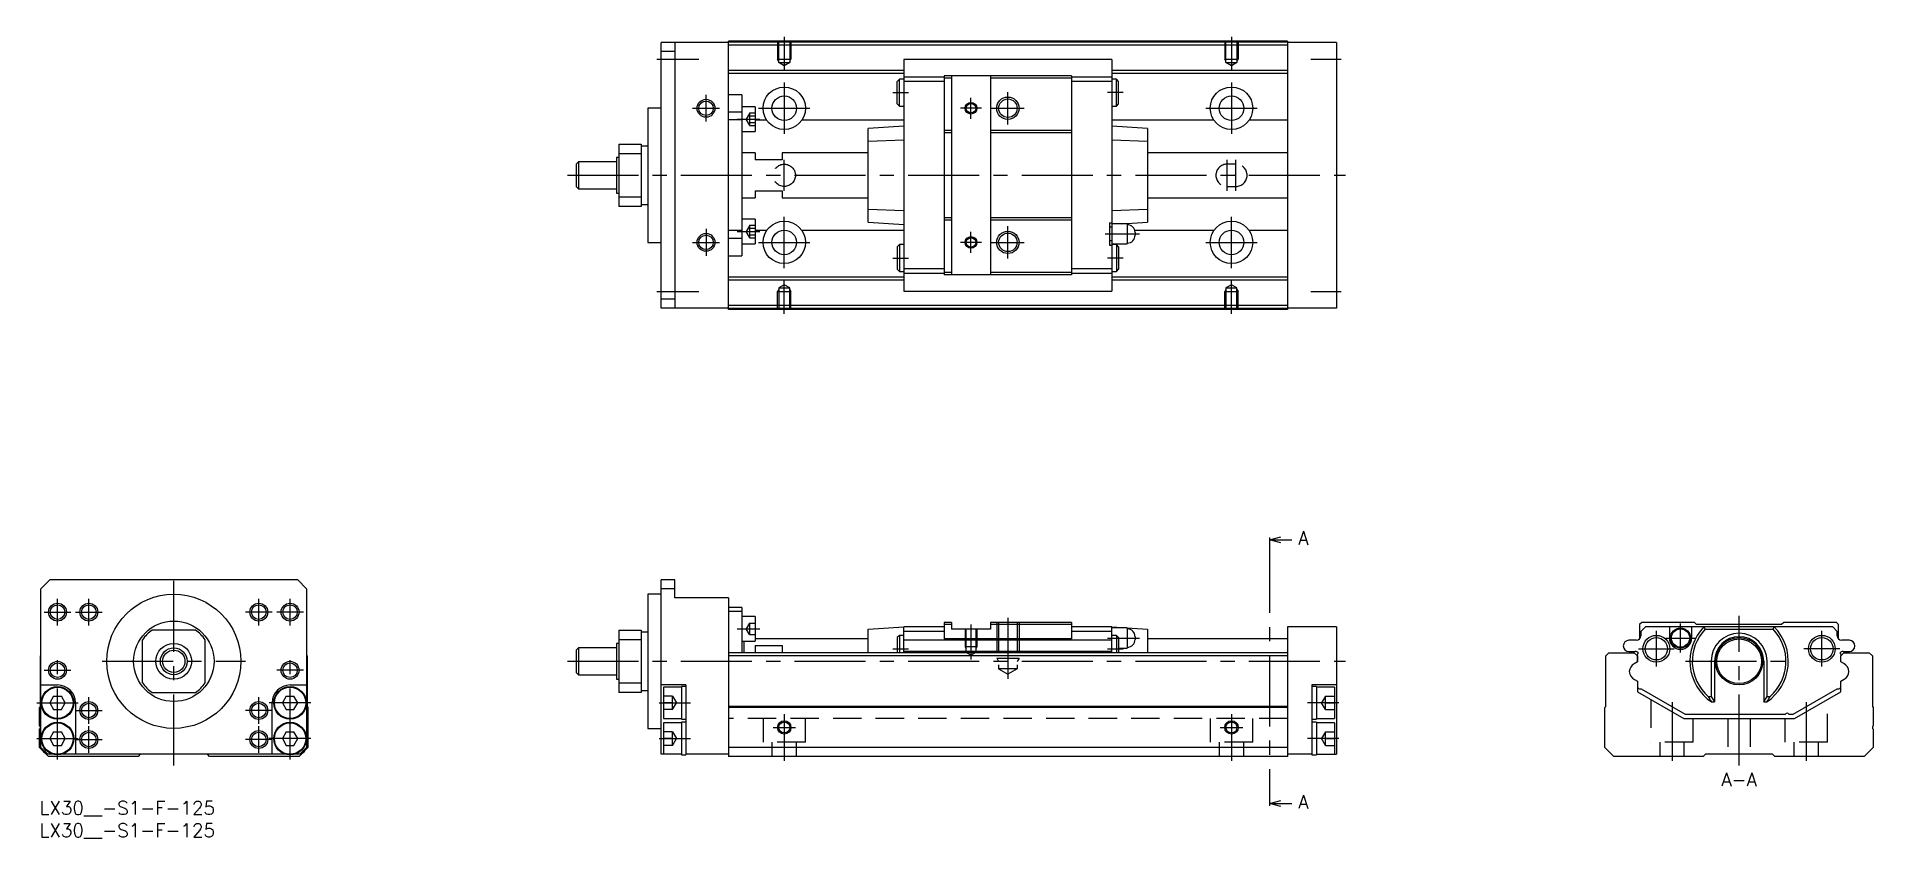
# Model space of a CAD drawing. Extents: x -1 to 410, y -8 to 171.
import ezdxf

# ---------------------------------------------------------------- set-up
doc = ezdxf.new("R2010")
doc.units = 0
doc.header["$LTSCALE"] = 0.5
doc.linetypes.add('CENTER', pattern=[50.8, 31.75, -6.35, 6.35, -6.35])
doc.linetypes.add('DASHED', pattern=[19.05, 12.7, -6.35])
for name, color, linetype in [('MSM_CENTER', 1, 'CENTER'), ('MSM_CONTINUOUS', 7, 'CONTINUOUS'), ('MSM_DASHED', 4, 'DASHED'), ('MSM_NARROW', 5, 'CONTINUOUS'), ('MSM_PART_NUMBER', 7, 'CONTINUOUS')]:
    doc.layers.add(name, color=color, linetype=linetype)
doc.styles.get("Standard").update_dxf_attribs({"font": 'txt.shx', "height": 3, "bigfont": 'bigfont.shx'})

msp = doc.modelspace()

# ---------------------------------------------------------------- linework, layer by layer
at = {"layer": 'MSM_CENTER'}
for p, q in [((166.5, 171), (166.5, 163.49)), ((266.5, 171), (266.5, 163.49)), ((138, 166), (147.4, 166)), ((284.25, 166), (291, 166)), ((166.5, 160.75), (166.5, 149.25)), ((266.5, 160.75), (266.5, 149.25)), ((149, 152), (149, 158)), ((190.75, 158.5), (194.25, 158.5)), ((208.25, 152.63), (208.25, 157.36)), ((216.5, 151.37), (216.5, 158.62)), ((242.25, 158.5), (238.75, 158.5)), ((146, 155), (152, 155)), ((156, 152.55), (161, 152.55)), ((160.75, 155), (172.25, 155)), ((210.61, 155), (205.88, 155)), ((212.87, 155), (220.12, 155)), ((260.75, 155), (272.25, 155)), ((118, 140), (292, 140)), ((166.5, 136.5), (166.5, 143.5)), ((265.5, 136.5), (265.5, 143.5)), ((267.5, 136.5), (267.5, 143.5)), ((149, 128), (149, 122)), ((156, 127.44), (161, 127.44)), ((166.5, 119.25), (166.5, 130.75)), ((208.25, 122.63), (208.25, 127.36)), ((216.5, 121.37), (216.5, 128.62)), ((266.5, 119.25), (266.5, 130.75)), ((146, 125), (152, 125)), ((160.75, 125), (172.25, 125)), ((210.61, 125), (205.88, 125)), ((212.87, 125), (220.12, 125)), ((238.25, 126.9), (245.95, 126.9)), ((260.75, 125), (272.25, 125)), ((190.75, 121.5), (194.25, 121.5)), ((242.25, 121.5), (238.75, 121.5)), ((166.5, 109), (166.5, 116.51)), ((266.5, 109), (266.5, 116.51)), ((138, 114), (147.4, 114)), ((284.25, 114), (291, 114)), ((275.01, 58), (275.01, 0)), ((30, 8), (30, 51.5)), ((4, 39.3), (4, 45.3)), ((11, 39.3), (11, 45.3)), ((49, 39.3), (49, 45.3)), ((56, 39.3), (56, 45.3)), ((1, 42.3), (7, 42.3)), ((8, 42.3), (14, 42.3)), ((52, 42.3), (46, 42.3)), ((59, 42.3), (53, 42.3)), ((380, 8), (380, 41.5)), ((156, 38.55), (161, 38.55)), ((208.25, 39.5), (208.25, 31.69)), ((216.5, 41), (216.5, 27.41)), ((361.5, 30.1), (361.5, 38.1)), ((366.9, 33.25), (366.9, 39.75)), ((398.5, 30.1), (398.5, 38.1)), ((190.75, 34.1), (194.25, 34.1)), ((238.75, 36.5), (245.95, 36.5)), ((238.75, 34.1), (242.25, 34.1)), ((357.5, 34.1), (365.5, 34.1)), ((363.65, 36.5), (370.15, 36.5)), ((402.5, 34.1), (394.5, 34.1)), ((1, 29.3), (7, 29.3)), ((4, 9.35), (4, 32.3)), ((14, 31.3), (46, 31.3)), ((59, 29.3), (53, 29.3)), ((56, 9.35), (56, 32.3)), ((118, 31.3), (292, 31.3)), ((368, 31.3), (392, 31.3)), ((-0.65, 22), (8.65, 22)), ((11, 17.3), (11, 23.3)), ((49, 17.3), (49, 23.3)), ((60.65, 22), (51.35, 22)), ((138.5, 22), (145.5, 22)), ((290.5, 22), (283.5, 22)), ((365, 22.18), (365, 9)), ((395, 22.18), (395, 9)), ((8, 20.3), (14, 20.3)), ((11, 10.8), (11, 16.8)), ((52, 20.3), (46, 20.3)), ((49, 10.8), (49, 16.8)), ((164, 16.5), (169, 16.5)), ((166.5, 19.5), (166.5, 9)), ((264, 16.5), (269, 16.5)), ((266.5, 19.5), (266.5, 9)), ((-0.65, 14), (8.65, 14)), ((8, 13.8), (14, 13.8)), ((52, 13.8), (46, 13.8)), ((60.65, 14), (51.35, 14)), ((138.5, 14), (145.5, 14)), ((290.5, 14), (283.5, 14))]:
    msp.add_line(p, q, dxfattribs=at)
at = {"layer": 'MSM_CONTINUOUS'}
for p, q in [((154, 169.7), (139, 169.7)), ((139, 110.3), (139, 169.7)), ((142, 169.7), (142, 110.3)), ((279, 170), (154, 170)), ((154, 110), (154, 170)), ((279, 169.8), (154, 169.8)), ((279, 169.1), (154, 169.1)), ((279, 170), (279, 110)), ((290, 169.7), (279, 169.7)), ((290, 169.7), (290, 110.3)), ((142, 167.7), (139, 167.7)), ((239.75, 165.9), (193.25, 165.9)), ((193.25, 165.9), (193.25, 114.1)), ((239.75, 165.9), (239.75, 114.1)), ((193.25, 163.45), (154, 163.45)), ((193.25, 162.75), (154, 162.75)), ((192.25, 161.5), (191.75, 161)), ((191.75, 156), (191.75, 161)), ((192.25, 155.5), (192.25, 161.5)), ((193.25, 161.5), (192.25, 161.5)), ((202.25, 161.95), (193.25, 161.95)), ((202.25, 160.95), (193.25, 160.95)), ((202.25, 162.25), (202.25, 117.75)), ((230.75, 162.25), (202.25, 162.25)), ((203.9, 161.75), (202.25, 161.75)), ((203.9, 162.25), (203.9, 117.75)), ((212.6, 162.25), (212.6, 117.75)), ((230.75, 161.75), (212.6, 161.75)), ((230.75, 162.25), (230.75, 117.75)), ((239.75, 161.95), (230.75, 161.95)), ((239.75, 160.95), (230.75, 160.95)), ((279, 163.45), (239.75, 163.45)), ((279, 162.75), (239.75, 162.75)), ((240.75, 161.5), (239.75, 161.5)), ((241.25, 161), (240.75, 161.5)), ((240.75, 155.5), (240.75, 161.5)), ((241.25, 156), (241.25, 161)), ((157, 158), (154, 158)), ((157, 158), (157, 122)), ((136, 155), (136, 125)), ((139, 155), (136, 155)), ((157, 154.13), (154, 154.13)), ((157, 152.38), (154, 152.38)), ((160, 155.3), (157, 155.3)), ((160, 155.3), (160, 149.8)), ((162.55, 152.36), (160, 152.36)), ((193.25, 152.36), (170.45, 152.36)), ((191.75, 156), (192.25, 155.5)), ((192.25, 155.5), (193.25, 155.5)), ((239.75, 155.5), (240.75, 155.5)), ((262.55, 152.36), (239.75, 152.36)), ((240.75, 155.5), (241.25, 156)), ((279, 152.36), (270.45, 152.36)), ((157, 149.8), (160, 149.8)), ((193.25, 151), (185.25, 150.47)), ((185.25, 129.53), (185.25, 150.47)), ((193.25, 147.86), (185.25, 147.6)), ((203.9, 150), (202.25, 150)), ((203.9, 149.5), (202.25, 149.5)), ((230.75, 150), (212.6, 150)), ((230.75, 149.5), (212.6, 149.5)), ((247.75, 150.47), (239.75, 151)), ((247.75, 147.6), (239.75, 147.86)), ((247.75, 150.47), (247.75, 129.53)), ((129, 144), (129, 136)), ((129.5, 144), (129, 144)), ((129.5, 147), (134.5, 147)), ((129.5, 147), (129.5, 133)), ((134.5, 144.82), (129.5, 144.82)), ((134.5, 147), (134.5, 133)), ((136, 146.5), (134.5, 146.5)), ((160, 145), (157, 145)), ((160, 145), (160, 143.5)), ((166, 145), (166, 143.5)), ((185.25, 145), (166, 145)), ((279, 145), (247.75, 145)), ((120.5, 143), (120, 142.5)), ((120, 142.5), (120, 137.5)), ((120.5, 143), (120.5, 137)), ((129, 143), (120.5, 143)), ((166, 143.5), (160, 143.5)), ((120, 137.5), (120.5, 137)), ((120.5, 137), (129, 137)), ((129, 136), (129.5, 136)), ((160, 136.5), (166, 136.5)), ((160, 136.5), (160, 135)), ((166, 136.5), (166, 135)), ((129.5, 135.18), (134.5, 135.18)), ((134.5, 133), (129.5, 133)), ((134.5, 133.5), (136, 133.5)), ((157, 135), (160, 135)), ((166, 135), (185.25, 135)), ((185.25, 132.4), (193.25, 132.14)), ((239.75, 132.14), (247.75, 132.4)), ((247.75, 135), (279, 135)), ((157, 127.62), (154, 127.62)), ((160, 130.19), (157, 130.19)), ((160, 130.19), (160, 124.69)), ((162.55, 127.64), (160, 127.64)), ((193.25, 127.64), (170.45, 127.64)), ((185.25, 129.53), (193.25, 129)), ((203.9, 130.5), (202.25, 130.5)), ((203.9, 130), (202.25, 130)), ((230.75, 130.5), (212.6, 130.5)), ((230.75, 130), (212.6, 130)), ((239.25, 129.4), (239.25, 124.4)), ((239.25, 129.4), (239.75, 129.4)), ((239.75, 128.4), (239.25, 128.4)), ((243.2, 129.15), (239.75, 129.15)), ((242.01, 129.15), (247.75, 129.53)), ((243.2, 129.15), (243.2, 124.65)), ((262.55, 127.64), (244.89, 127.64)), ((279, 127.64), (270.45, 127.64)), ((136, 125), (139, 125)), ((157, 125.87), (154, 125.87)), ((157, 124.69), (160, 124.69)), ((192.25, 124.5), (191.75, 124)), ((191.75, 124), (191.75, 119)), ((193.25, 124.5), (192.25, 124.5)), ((192.25, 124.5), (192.25, 118.5)), ((239.25, 125.4), (239.75, 125.4)), ((239.25, 124.4), (239.75, 124.4)), ((239.75, 124.65), (243.2, 124.65)), ((240.75, 124.5), (239.75, 124.5)), ((240.75, 124.5), (240.75, 118.5)), ((241.25, 124), (240.75, 124.5)), ((241.25, 124), (241.25, 119)), ((244.95, 127.2), (244.95, 126.6)), ((154, 122), (157, 122)), ((193.25, 117.25), (154, 117.25)), ((193.25, 116.55), (154, 116.55)), ((191.75, 119), (192.25, 118.5)), ((192.25, 118.5), (193.25, 118.5)), ((202.25, 119.05), (193.25, 119.05)), ((202.25, 118.05), (193.25, 118.05)), ((203.9, 118.25), (202.25, 118.25)), ((230.75, 117.75), (202.25, 117.75)), ((230.75, 118.25), (212.6, 118.25)), ((239.75, 119.05), (230.75, 119.05)), ((239.75, 118.05), (230.75, 118.05)), ((239.75, 118.5), (240.75, 118.5)), ((279, 117.25), (239.75, 117.25)), ((279, 116.55), (239.75, 116.55)), ((240.75, 118.5), (241.25, 119)), ((142, 112.3), (139, 112.3)), ((279, 110.9), (154, 110.9)), ((193.25, 114.1), (239.75, 114.1)), ((154, 110.3), (139, 110.3)), ((279, 110.2), (154, 110.2)), ((279, 110), (154, 110)), ((290, 110.3), (279, 110.3)), ((275.01, 58.5), (277.51, 59.17)), ((275.01, 59), (275.01, 58)), ((277.51, 57.83), (275.01, 58.5)), ((275.01, 58.5), (280.01, 58.5)), ((2.3, 49.5), (0.3, 47.5)), ((57.7, 49.5), (2.3, 49.5)), ((59.7, 47.5), (57.7, 49.5)), ((139, 10.5), (139, 49.5)), ((142, 49.5), (139, 49.5)), ((142, 45.5), (142, 49.5)), ((0.3, 12), (0.3, 47.5)), ((59.7, 47.5), (59.7, 12)), ((139, 46.3), (136, 46.3)), ((136, 46.3), (136, 16.3)), ((142, 47.5), (139, 47.5)), ((154, 45.5), (142, 45.5)), ((154, 45.5), (154, 10)), ((157, 43.3), (154, 43.3)), ((157, 42.45), (154, 42.45)), ((157, 43.3), (157, 33.2)), ((160, 41.3), (157, 41.3)), ((160, 41.3), (160, 35.8)), ((34.82, 38.3), (25.18, 38.3)), ((129.5, 38.3), (134.5, 38.3)), ((129.5, 38.3), (129.5, 24.3)), ((134.5, 38.3), (134.5, 24.3)), ((136, 37.8), (134.5, 37.8)), ((185.25, 38.5), (193.25, 39)), ((185.25, 33.2), (185.25, 38.5)), ((192.25, 37.1), (191.75, 36.6)), ((193.25, 37.1), (192.25, 37.1)), ((192.25, 37.1), (192.25, 33.2)), ((202.25, 39), (193.25, 39)), ((193.25, 33.2), (193.25, 39)), ((202.25, 38), (193.25, 38)), ((202.25, 40), (202.25, 36.29)), ((203.9, 40), (202.25, 40)), ((203.9, 39.5), (202.25, 39.5)), ((203.9, 40), (203.9, 38.5)), ((212.6, 38.5), (203.9, 38.5)), ((212.6, 40), (212.6, 38.5)), ((230.75, 40), (212.6, 40)), ((230.75, 39.5), (212.6, 39.5)), ((230.75, 40), (230.75, 36.29)), ((239.75, 39), (230.75, 39)), ((239.75, 38), (230.75, 38)), ((239.75, 39), (247.75, 38.5)), ((239.75, 33.2), (239.75, 39)), ((243.2, 38.75), (239.75, 38.75)), ((240.75, 37.1), (239.75, 37.1)), ((241.25, 36.6), (240.75, 37.1)), ((240.75, 37.1), (240.75, 33.2)), ((243.2, 38.75), (243.2, 34.25)), ((247.75, 38.5), (247.75, 33.2)), ((290, 39), (279, 39)), ((279, 39), (279, 10)), ((290, 39), (290, 10.5)), ((358.25, 40), (357.75, 39.5)), ((357.75, 39.5), (357.75, 36.29)), ((359.05, 39), (358.05, 38)), ((358.05, 38), (358.05, 37)), ((370, 40), (358.25, 40)), ((400.95, 39), (359.05, 39)), ((364.4, 39), (364.4, 36.5)), ((369.4, 36.5), (369.4, 39)), ((370.5, 39.5), (370, 40)), ((389.5, 39.5), (370.5, 39.5)), ((372.14, 39), (372.4, 38.5)), ((372.4, 38.5), (387.6, 38.5)), ((387.6, 38.5), (387.86, 39)), ((390, 40), (389.5, 39.5)), ((401.75, 40), (390, 40)), ((401.95, 38), (400.95, 39)), ((402.25, 39.5), (401.75, 40)), ((401.95, 37), (401.95, 38)), ((402.25, 36.29), (402.25, 39.5)), ((23, 26.48), (23, 36.12)), ((37, 26.48), (37, 36.12)), ((120.5, 34.3), (120, 33.8)), ((120, 33.8), (120, 28.8)), ((129, 34.3), (120.5, 34.3)), ((120.5, 34.3), (120.5, 28.3)), ((129.5, 35.3), (129, 35.3)), ((129, 35.3), (129, 27.3)), ((134.5, 36.12), (129.5, 36.12)), ((279, 33.2), (154, 33.2)), ((157, 35.8), (160, 35.8)), ((157.5, 33.2), (157.5, 35.8)), ((185.25, 36.3), (160, 36.3)), ((160, 34.87), (166, 34.87)), ((160, 34.87), (160, 33.2)), ((166, 34.87), (166, 33.2)), ((191.75, 36.6), (191.75, 33.2)), ((239.75, 36), (193.25, 36)), ((239.75, 33.5), (193.25, 33.5)), ((230.75, 36.29), (202.25, 36.29)), ((241.25, 36.6), (241.25, 33.2)), ((241.25, 34.25), (243.2, 34.25)), ((244.95, 36.8), (244.95, 36.2)), ((279, 36.3), (247.75, 36.3)), ((350.2, 32.5), (350.9, 33.2)), ((350.9, 33.2), (356.55, 33.2)), ((357.05, 36), (355.35, 36)), ((355.35, 33.5), (356.75, 33.5)), ((356.55, 33.2), (357.25, 32.5)), ((402.75, 32.5), (403.45, 33.2)), ((404.65, 36), (402.95, 36)), ((403.25, 33.5), (404.65, 33.5)), ((403.45, 33.2), (409.1, 33.2)), ((409.1, 33.2), (409.8, 32.5)), ((0.2, 32.5), (0.3, 32.6)), ((0.2, 21.2), (0.2, 32.5)), ((59.7, 32.6), (59.8, 32.5)), ((59.8, 32.5), (59.8, 21.2)), ((120, 28.8), (120.5, 28.3)), ((279, 32.5), (154, 32.5)), ((350.2, 21.2), (350.2, 32.5)), ((357.25, 31.15), (356.5, 30.72)), ((357.2, 32.55), (357.2, 32.7)), ((357.2, 32.7), (357.2, 32.55)), ((357.25, 32.5), (357.2, 32.55)), ((357.25, 31.15), (357.25, 32.5)), ((357.25, 32.5), (357.25, 31.15)), ((373.74, 31.3), (373.74, 23.45)), ((374.5, 31.3), (374.5, 22.2)), ((385.5, 31.3), (385.5, 22.2)), ((386.26, 23.45), (386.26, 31.3)), ((402.75, 32.5), (402.8, 32.55)), ((402.75, 31.15), (402.75, 32.5)), ((402.75, 31.15), (402.75, 32.5)), ((403.4, 30.78), (402.75, 31.15)), ((403.4, 30.78), (402.75, 31.15)), ((402.8, 32.7), (402.8, 32.55)), ((402.8, 32.55), (402.8, 32.7)), ((409.8, 32.5), (409.8, 21.2)), ((0.3, 26), (4, 26)), ((56, 26), (59.7, 26)), ((120.5, 28.3), (129, 28.3)), ((129, 27.3), (129.5, 27.3)), ((129.5, 26.48), (134.5, 26.48)), ((134.5, 24.8), (136, 24.8)), ((144.5, 26), (139, 26)), ((143.5, 25.5), (139.5, 25.5)), ((139.5, 25.5), (139.5, 18.5)), ((144.5, 25.65), (143.5, 25.65)), ((143.5, 25.65), (143.5, 18.35)), ((144.5, 26), (144.5, 10.35)), ((290, 26), (284.5, 26)), ((284.5, 26), (284.5, 10.35)), ((285.5, 25.65), (284.5, 25.65)), ((285.5, 25.65), (285.5, 18.35)), ((289.5, 25.5), (285.5, 25.5)), ((289.5, 25.5), (289.5, 18.5)), ((356.6, 27.22), (357.25, 26.85)), ((357.25, 26.85), (357.25, 24.5)), ((357.7, 25.16), (358.1, 25.16)), ((358.1, 25.16), (367.91, 19.5)), ((392.09, 19.5), (401.9, 25.16)), ((401.9, 25.16), (402.3, 25.16)), ((402.75, 26.85), (403.5, 27.28)), ((402.75, 26.85), (403.5, 27.28)), ((402.75, 25.45), (402.75, 26.85)), ((402.75, 24.5), (402.75, 26.85)), ((0, 21), (0.2, 21.2)), ((0, 16.9), (0, 21)), ((3.13, 23.5), (2.27, 22)), ((2.27, 22), (3.13, 20.5)), ((3.13, 23.5), (4.87, 23.5)), ((5.73, 22), (4.87, 23.5)), ((4.87, 20.5), (5.73, 22)), ((8, 22), (8, 10.5)), ((25.18, 24.3), (34.82, 24.3)), ((52, 10.5), (52, 22)), ((55.13, 23.5), (54.27, 22)), ((54.27, 22), (55.13, 20.5)), ((55.13, 23.5), (56.87, 23.5)), ((57.73, 22), (56.87, 23.5)), ((56.87, 20.5), (57.73, 22)), ((59.8, 21.2), (60, 21)), ((60, 21), (60, 12)), ((134.5, 24.3), (129.5, 24.3)), ((279, 21.2), (154, 21.2)), ((279, 21), (154, 21)), ((350, 21), (350.2, 21.2)), ((350, 12), (350, 21)), ((357.25, 24.5), (367.64, 18.5)), ((373.07, 23.45), (373.74, 23.45)), ((373.74, 23.45), (374.5, 22.2)), ((373.82, 22.2), (374.5, 22.2)), ((385.5, 22.2), (386.26, 23.45)), ((385.5, 22.2), (386.18, 22.2)), ((386.26, 23.45), (386.93, 23.45)), ((392.36, 18.5), (402.75, 24.5)), ((409.8, 21.2), (410, 21)), ((410, 21), (410, 16.9)), ((3.13, 20.5), (4.87, 20.5)), ((55.13, 20.5), (56.87, 20.5)), ((139.5, 18.5), (143.5, 18.5)), ((143.5, 17.5), (139.5, 17.5)), ((139.5, 17.5), (139.5, 10.5)), ((143.5, 18.35), (144.5, 18.35)), ((144.5, 17.65), (143.5, 17.65)), ((143.5, 17.65), (143.5, 10.35)), ((284.5, 18.35), (285.5, 18.35)), ((285.5, 17.65), (284.5, 17.65)), ((285.5, 18.5), (289.5, 18.5)), ((285.5, 17.65), (285.5, 10.35)), ((289.5, 17.5), (285.5, 17.5)), ((289.5, 17.5), (289.5, 10.5)), ((367.64, 18.5), (392.36, 18.5)), ((367.91, 19.5), (390.35, 19.5)), ((391.15, 19.5), (392.09, 19.5)), ((0, 12), (0, 16.1)), ((3.13, 15.5), (2.27, 14)), ((2.27, 14), (3.13, 12.5)), ((3.13, 15.5), (4.87, 15.5)), ((3.13, 12.5), (4.87, 12.5)), ((5.73, 14), (4.87, 15.5)), ((4.87, 12.5), (5.73, 14)), ((55.13, 15.5), (54.27, 14)), ((54.27, 14), (55.13, 12.5)), ((55.13, 15.5), (56.87, 15.5)), ((55.13, 12.5), (56.87, 12.5)), ((57.73, 14), (56.87, 15.5)), ((56.87, 12.5), (57.73, 14)), ((136, 16.3), (139, 16.3)), ((410, 16.1), (410, 12)), ((2, 10), (0, 12)), ((1.8, 10.5), (0.3, 12)), ((2.96, 10.5), (1.8, 10.5)), ((22, 10), (2, 10)), ((54.96, 10.5), (5.04, 10.5)), ((22.5, 10.5), (22, 10)), ((38, 10), (37.5, 10.5)), ((58, 10), (38, 10)), ((58.2, 10.5), (57.04, 10.5)), ((60, 12), (58, 10)), ((59.7, 12), (58.2, 10.5)), ((143.5, 10.5), (139, 10.5)), ((143.5, 10.35), (144.5, 10.35)), ((154, 10.5), (144.5, 10.5)), ((279, 12), (154, 12)), ((279, 10), (154, 10)), ((284.5, 10.5), (279, 10.5)), ((284.5, 10.35), (285.5, 10.35)), ((285.5, 10.5), (290, 10.5)), ((352, 10), (350, 12)), ((372, 10), (352, 10)), ((372.5, 10.5), (372, 10)), ((387.5, 10.5), (372.5, 10.5)), ((388, 10), (387.5, 10.5)), ((408, 10), (388, 10)), ((410, 12), (408, 10)), ((275.01, -0.5), (277.51, 0.17)), ((275.01, 0), (275.01, -1)), ((277.51, -1.17), (275.01, -0.5)), ((275.01, -0.5), (280.01, -0.5))]:
    msp.add_line(p, q, dxfattribs=at)
for centre, radius in [((149, 155), 1.62), ((166.5, 155), 4.75), ((166.5, 155), 2.75), ((208.25, 155), 1.06), ((208.25, 155), 1.06), ((216.5, 155), 2.07), ((216.5, 155), 2.07), ((266.5, 155), 4.75), ((266.5, 155), 2.75), ((166.5, 125), 4.75), ((166.5, 125), 2.75), ((266.5, 125), 4.75), ((266.5, 125), 2.75), ((149, 125), 1.62), ((208.25, 125), 1.06), ((208.25, 125), 1.06), ((216.5, 125), 2.07), ((216.5, 125), 2.07), ((30, 31.3), 15), ((4, 42.3), 1.62), ((11, 42.3), 1.62), ((49, 42.3), 1.62), ((56, 42.3), 1.62), ((30, 31.3), 9), ((361.5, 34.1), 3), ((366.9, 36.5), 2.25), ((366.9, 36.5), 2.05), ((398.5, 34.1), 3), ((30, 31.3), 4), ((30, 31.3), 3), ((30, 31.3), 2.5), ((361.5, 34.1), 2.5), ((380, 31.3), 5.3), ((380, 31.3), 5), ((398.5, 34.1), 2.5), ((4, 29.3), 1.62), ((56, 29.3), 1.62), ((4, 22), 3.65), ((4, 22), 3.5), ((56, 22), 3.65), ((56, 22), 3.5), ((11, 20.3), 1.62), ((49, 20.3), 1.62), ((4, 14), 3.65), ((4, 14), 3.5), ((56, 14), 3.65), ((56, 14), 3.5), ((166.5, 16.5), 1.23), ((266.5, 16.5), 1.23), ((11, 13.8), 1.62), ((49, 13.8), 1.62)]:
    msp.add_circle(centre, radius, dxfattribs=at)
for centre, radius, start, end in [((243.2, 127.2), 1.75, 0, 90), ((243.2, 126.6), 1.75, 270, 0), ((30, 31.3), 8.5, 124.5603, 145.4397), ((30, 31.3), 8.5, 34.5603, 55.4397), ((243.2, 36.8), 1.75, 0, 90), ((357.05, 37), 1, 270, 0), ((380, 31.3), 11, 135.573, 235.8196), ((380, 31.3), 10.47, 136.5713, 228.5552), ((380, 31.3), 6.26, 0, 180), ((380, 31.3), 11, 304.1804, 44.427), ((380, 31.3), 10.47, 311.4448, 43.4287), ((402.95, 37), 1, 180, 270), ((243.2, 36.2), 1.75, 270, 0), ((355.35, 34.75), 1.25, 90, 270), ((356.75, 32.5), 1, 41.234, 90), ((357.7, 32.7), 0.5, 113.3254, 180), ((366.9, 36.5), 2.5, 180, 0), ((380, 31.3), 5.5, 0, 180), ((403.25, 32.5), 1, 90, 138.766), ((402.3, 32.7), 0.5, 0, 66.6746), ((404.65, 34.75), 1.25, 270, 90), ((357.65, 28.85), 2.2, 121.4553, 176.019), ((357.65, 29.15), 2.2, 183.981, 241.4552), ((402.35, 28.85), 2.2, 3.981, 61.4552), ((402.35, 29.15), 2.2, 301.4553, 356.019), ((402.35, 29.15), 2.2, 301.4553, 356.019), ((4, 22), 4, 0, 90), ((30, 31.3), 8.5, 214.5603, 235.4397), ((30, 31.3), 8.5, 304.5603, 325.4397), ((56, 22), 4, 90, 180), ((357.7, 25.66), 0.5, 205.8419, 270), ((402.3, 25.66), 0.5, 270, 334.1581), ((381, 27.35), 8.83, 206.1475, 215.6253), ((379, 27.35), 8.84, 324.3755, 333.8517), ((-0.3, 16.5), 0.5, 306.8699, 53.1301), ((390.75, 19.2), 0.5, 36.8699, 143.1301), ((410.3, 16.5), 0.5, 126.8699, 233.1301), ((2.3, 12.5), 2, 216.8699, 233.1301), ((57.7, 12.5), 2, 306.8699, 323.1301)]:
    msp.add_arc(centre, radius, start, end, dxfattribs=at)
at = {"layer": 'MSM_DASHED'}
for p, q in [((165, 170), (165, 166)), ((165.27, 165.2), (165.27, 170)), ((167.73, 170), (167.73, 165.2)), ((168, 170), (168, 166)), ((265, 170), (265, 166)), ((265.27, 165.2), (265.27, 170)), ((267.73, 170), (267.73, 165.2)), ((268, 170), (268, 166)), ((165.27, 165.53), (165, 166)), ((165, 166), (168, 166)), ((165.27, 165.2), (167.73, 165.2)), ((166.5, 164.49), (165.27, 165.2)), ((167.73, 165.2), (166.5, 164.49)), ((167.73, 165.53), (168, 166)), ((265.27, 165.53), (265, 166)), ((265, 166), (268, 166)), ((265.27, 165.2), (267.73, 165.2)), ((266.5, 164.49), (265.27, 165.2)), ((267.73, 165.2), (266.5, 164.49)), ((267.73, 165.53), (268, 166)), ((158.7, 153.8), (157.98, 152.55)), ((158.7, 151.3), (157.98, 152.55)), ((158.7, 154), (160, 154)), ((158.7, 154), (158.7, 151.11)), ((158.7, 153.28), (160, 153.28)), ((158.7, 151.83), (160, 151.83)), ((158.7, 151.11), (160, 151.11)), ((267.5, 142.5), (265.5, 142.5)), ((265.5, 137.5), (267.5, 137.5)), ((158.7, 128.69), (157.98, 127.44)), ((158.7, 126.19), (157.98, 127.44)), ((158.7, 128.88), (160, 128.88)), ((158.7, 128.88), (158.7, 126)), ((158.7, 128.16), (160, 128.16)), ((158.7, 126.72), (160, 126.72)), ((158.7, 126), (160, 126)), ((166.5, 115.51), (165.27, 114.8)), ((167.73, 114.8), (166.5, 115.51)), ((266.5, 115.51), (265.27, 114.8)), ((267.73, 114.8), (266.5, 115.51)), ((165.27, 114.47), (165, 114)), ((165, 110), (165, 114)), ((165, 114), (168, 114)), ((165.27, 114.8), (165.27, 110)), ((165.27, 114.8), (167.73, 114.8)), ((167.73, 110), (167.73, 114.8)), ((167.73, 114.47), (168, 114)), ((168, 110), (168, 114)), ((265.27, 114.47), (265, 114)), ((265, 110), (265, 114)), ((265, 114), (268, 114)), ((265.27, 114.8), (265.27, 110)), ((265.27, 114.8), (267.73, 114.8)), ((267.73, 110), (267.73, 114.8)), ((267.73, 114.47), (268, 114)), ((268, 110), (268, 114)), ((158.7, 39.8), (157.98, 38.55)), ((158.7, 37.3), (157.98, 38.55)), ((158.7, 39.8), (160, 39.8)), ((158.7, 39.8), (158.7, 37.3)), ((158.7, 38.55), (160, 38.55)), ((158.7, 37.3), (160, 37.3)), ((206.95, 38.5), (206.95, 34.5)), ((207.19, 33.3), (207.19, 38.5)), ((209.31, 38.5), (209.31, 33.3)), ((209.55, 38.5), (209.55, 34.5)), ((214, 40), (214, 32)), ((214.43, 40), (214.43, 29.6)), ((218.57, 40), (218.57, 29.6)), ((219, 40), (219, 32)), ((209.55, 34.5), (206.95, 34.5)), ((206.95, 34.5), (207.19, 34.08)), ((208.25, 32.69), (207.19, 33.3)), ((207.19, 33.3), (209.31, 33.3)), ((209.31, 33.3), (208.25, 32.69)), ((209.55, 34.5), (209.31, 34.08)), ((214, 32), (219, 32)), ((214, 32), (214.43, 31.25)), ((218.57, 29.6), (214.43, 29.6)), ((214.43, 29.6), (216.5, 28.41)), ((218.57, 29.6), (216.5, 28.41)), ((219, 32), (218.57, 31.25)), ((141.5, 23.5), (139.5, 23.5)), ((141.5, 22), (139.5, 22)), ((141.5, 20.5), (141.5, 23.5)), ((141.5, 23.5), (142.37, 22)), ((141.5, 20.5), (142.37, 22)), ((287.5, 23.5), (286.63, 22)), ((287.5, 20.5), (286.63, 22)), ((287.5, 20.5), (287.5, 23.5)), ((287.5, 23.5), (289.5, 23.5)), ((287.5, 22), (289.5, 22)), ((360.25, 22.77), (360.25, 13.2)), ((399.75, 13.2), (399.75, 22.77)), ((141.5, 20.5), (139.5, 20.5)), ((279, 18.5), (154, 18.5)), ((161.75, 18.5), (161.75, 13.2)), ((171.25, 13.2), (171.25, 18.5)), ((261.75, 18.5), (261.75, 13.2)), ((271.25, 13.2), (271.25, 18.5)), ((287.5, 20.5), (289.5, 20.5)), ((369.75, 13.2), (369.75, 18.5)), ((377.5, 18.5), (377.5, 10.5)), ((382.5, 18.5), (382.5, 10.5)), ((390.25, 18.5), (390.25, 13.2)), ((141.5, 15.5), (139.5, 15.5)), ((141.5, 14), (139.5, 14)), ((141.5, 12.5), (139.5, 12.5)), ((141.5, 12.5), (141.5, 15.5)), ((141.5, 15.5), (142.37, 14)), ((141.5, 12.5), (142.37, 14)), ((171.25, 13.2), (161.75, 13.2)), ((163.75, 13.2), (163.75, 10)), ((169.25, 10), (169.25, 13.2)), ((271.25, 13.2), (261.75, 13.2)), ((263.75, 13.2), (263.75, 10)), ((269.25, 10), (269.25, 13.2)), ((287.5, 15.5), (286.63, 14)), ((287.5, 12.5), (286.63, 14)), ((287.5, 12.5), (287.5, 15.5)), ((287.5, 15.5), (289.5, 15.5)), ((287.5, 14), (289.5, 14)), ((287.5, 12.5), (289.5, 12.5)), ((369.75, 13.2), (360.25, 13.2)), ((362.25, 13.2), (362.25, 10)), ((367.75, 10), (367.75, 13.2)), ((399.75, 13.2), (390.25, 13.2)), ((392.25, 13.2), (392.25, 10)), ((397.75, 10), (397.75, 13.2))]:
    msp.add_line(p, q, dxfattribs=at)
msp.add_circle((166.5, 140), 2.5, dxfattribs=at)
for centre, start, end in [((265.5, 140), 90, 270), ((267.5, 140), 270, 90)]:
    msp.add_arc(centre, 2.5, start, end, dxfattribs=at)
at = {"layer": 'MSM_NARROW'}
for centre, radius in [((149, 155), 2), ((208.25, 155), 1.3), ((216.5, 155), 2.5), ((216.5, 125), 2.5), ((149, 125), 2), ((208.25, 125), 1.3), ((4, 42.3), 2), ((11, 42.3), 2), ((49, 42.3), 2), ((56, 42.3), 2), ((4, 29.3), 2), ((56, 29.3), 2), ((11, 20.3), 2), ((49, 20.3), 2), ((166.5, 16.5), 1.5), ((266.5, 16.5), 1.5), ((11, 13.8), 2), ((49, 13.8), 2)]:
    msp.add_circle(centre, radius, dxfattribs=at)

# ---------------------------------------------------------------- texts
at = {"layer": 'MSM_PART_NUMBER'}
for s, p in [('A', (281.42, 57.37)), ('A-A', (376.01, 3.36)), ('LX30__-S1-F-125', (0, -3)), ('A', (281.42, -1.63)), ('LX30__-S1-F-125', (0, -8))]:
    msp.add_text(s, height=3, dxfattribs=at).set_placement(p)

doc.saveas('drawing.dxf')
